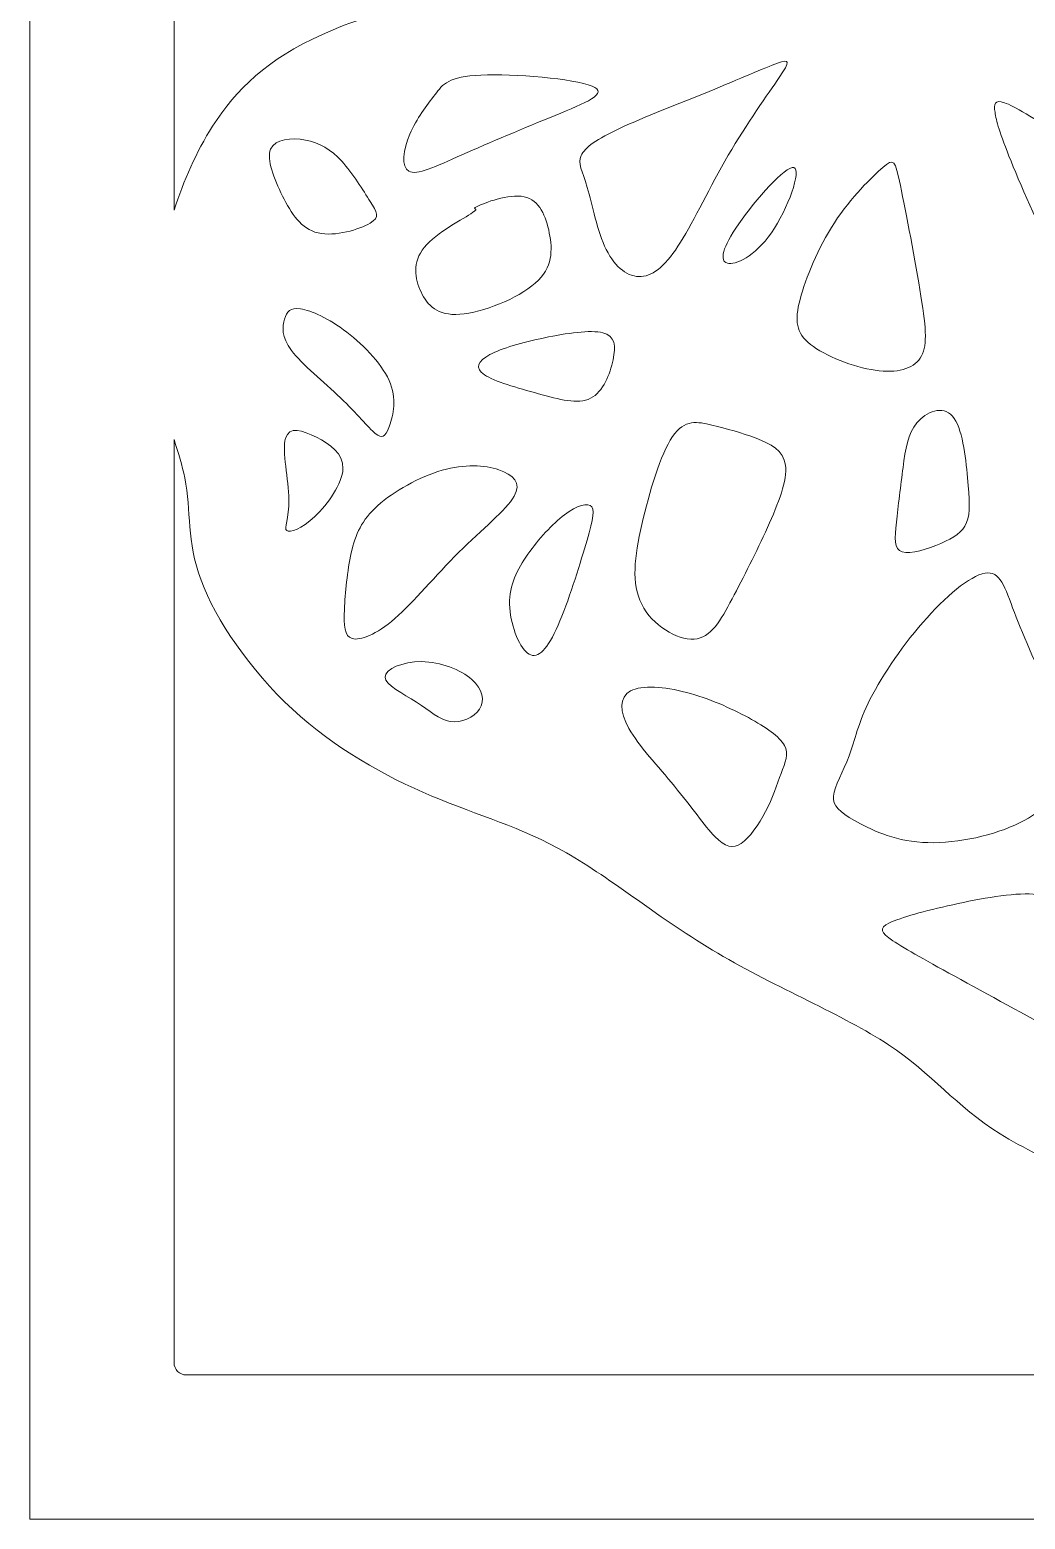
# Model space of a CAD drawing. Header units: millimetres. Extents: x -103 to 197, y -534 to 498.
# Drawn here: x -103.1 to 0.1, y -533.9 to -379.4 of the extents above; entities that cross this region are included whole.
import ezdxf

# ---------------------------------------------------------------- set-up
doc = ezdxf.new("R2010")
doc.units = ezdxf.units.MM
doc.header["$MEASUREMENT"] = 0
doc.layers.add('layer 1', color=7, linetype='Continuous')

msp = doc.modelspace()

# ---------------------------------------------------------------- linework, layer by layer
at = {"layer": 'layer 1', "color": 250, "lineweight": 20}
for points, knots in [([(-103.1085, -233.8631), (-103.1085, -233.8631), (196.8915, -233.8631), (196.8915, -233.8631), (196.8915, -233.8631), (196.8915, -233.8631), (196.8915, -533.8631), (196.8915, -533.8631), (196.8915, -533.8631), (196.8915, -533.8631), (-103.1085, -533.8631), (-103.1085, -533.8631), (-103.1085, -533.8631), (-103.1085, -533.8631), (-103.1085, -233.8631), (-103.1085, -233.8631)], [0, 0, 0, 0, 0.2, 0.2, 0.2, 0.2, 0.4, 0.4, 0.4, 0.4, 0.6, 0.6, 0.6, 0.6, 1, 1, 1, 1]), ([(-88.1509, -398.1537), (-87.1548, -395.1142), (-85.8625, -392.1212), (-84.1499, -389.4386), (-84.1499, -389.4386), (-81.7379, -385.6602), (-78.4929, -382.4971), (-72.7643, -379.9234), (-72.7643, -379.9234), (-67.036, -377.3496), (-58.8241, -375.3649), (-51.6762, -374.2096), (-51.6762, -374.2096), (-44.5282, -373.0542), (-38.444, -372.7281), (-33.6876, -372.9709), (-33.6876, -372.9709), (-28.9312, -373.2137), (-25.5025, -374.0252), (-23.0365, -374.1661), (-23.0365, -374.1661), (-20.5701, -374.3069), (-19.0662, -373.777), (-18.6715, -372.4766), (-18.6715, -372.4766), (-18.2765, -371.1761), (-18.9905, -369.1052), (-20.7215, -367.8468), (-20.7215, -367.8468), (-22.4525, -366.5886), (-25.2002, -366.1431), (-29.3353, -366.7921), (-29.3353, -366.7921), (-33.47, -367.4412), (-38.992, -369.1849), (-45.0539, -370.5129), (-45.0539, -370.5129), (-51.1156, -371.8409), (-57.7171, -372.7533), (-63.7363, -372.7029), (-63.7363, -372.7029), (-69.7556, -372.6527), (-75.1922, -371.6398), (-80.3767, -365.59), (-80.3767, -365.59), (-83.2201, -362.2721), (-85.9874, -357.4389), (-88.1509, -351.8875), (-88.1509, -351.8875), (-88.1509, -351.8875), (-88.1509, -398.1537), (-88.1509, -398.1537)], [0, 0, 0, 0, 0.07142857, 0.07142857, 0.07142857, 0.07142857, 0.14285714, 0.14285714, 0.14285714, 0.14285714, 0.21428571, 0.21428571, 0.21428571, 0.21428571, 0.28571429, 0.28571429, 0.28571429, 0.28571429, 0.35714286, 0.35714286, 0.35714286, 0.35714286, 0.42857143, 0.42857143, 0.42857143, 0.42857143, 0.5, 0.5, 0.5, 0.5, 0.57142857, 0.57142857, 0.57142857, 0.57142857, 0.64285714, 0.64285714, 0.64285714, 0.64285714, 0.71428571, 0.71428571, 0.71428571, 0.71428571, 0.78571429, 0.78571429, 0.78571429, 0.78571429, 0.85714286, 0.85714286, 0.85714286, 0.85714286, 1, 1, 1, 1]), ([(-41.8781, -389.6385), (-39.4368, -388.5007), (-35.8061, -387.1203), (-32.6717, -385.8392), (-32.6717, -385.8392), (-29.5375, -384.5582), (-26.8994, -383.3761), (-25.5836, -382.9124), (-25.5836, -382.9124), (-24.2676, -382.4488), (-24.2736, -382.7034), (-25.3999, -384.3879), (-25.3999, -384.3879), (-26.5265, -386.0723), (-28.7732, -389.1864), (-30.6884, -392.4616), (-30.6884, -392.4616), (-32.6035, -395.7368), (-34.1869, -399.1726), (-35.6312, -401.4739), (-35.6312, -401.4739), (-37.0754, -403.7753), (-38.3804, -404.9419), (-39.7106, -405.0319), (-39.7106, -405.0319), (-41.0408, -405.122), (-42.3963, -404.1353), (-43.3338, -402.244), (-43.3338, -402.244), (-44.2713, -400.3528), (-44.7907, -397.5568), (-45.3027, -395.7932), (-45.3027, -395.7932), (-45.8144, -394.0297), (-46.3187, -393.2985), (-45.9449, -392.4851), (-45.9449, -392.4851), (-45.5712, -391.6719), (-44.3193, -390.7764), (-41.8781, -389.6385)], [0, 0, 0, 0, 0.09090909, 0.09090909, 0.09090909, 0.09090909, 0.18181818, 0.18181818, 0.18181818, 0.18181818, 0.27272727, 0.27272727, 0.27272727, 0.27272727, 0.36363636, 0.36363636, 0.36363636, 0.36363636, 0.45454545, 0.45454545, 0.45454545, 0.45454545, 0.54545455, 0.54545455, 0.54545455, 0.54545455, 0.63636364, 0.63636364, 0.63636364, 0.63636364, 0.72727273, 0.72727273, 0.72727273, 0.72727273, 0.81818182, 0.81818182, 0.81818182, 0.81818182, 1, 1, 1, 1]), ([(-61.091, -386.1711), (-60.2677, -385.0731), (-59.7265, -384.2766), (-56.3263, -384.1388), (-56.3263, -384.1388), (-52.926, -384.001), (-46.6666, -384.522), (-44.8118, -385.2822), (-44.8118, -385.2822), (-42.957, -386.0424), (-45.5065, -387.0418), (-48.641, -388.3229), (-48.641, -388.3229), (-51.7754, -389.604), (-55.4944, -391.1669), (-58.2969, -392.4068), (-58.2969, -392.4068), (-61.0993, -393.6468), (-62.9855, -394.5637), (-63.8042, -394.1201), (-63.8042, -394.1201), (-64.6228, -393.6764), (-64.3742, -391.8722), (-63.697, -390.2704), (-63.697, -390.2704), (-63.02, -388.6685), (-61.9142, -387.269), (-61.091, -386.1711)], [0, 0, 0, 0, 0.125, 0.125, 0.125, 0.125, 0.25, 0.25, 0.25, 0.25, 0.375, 0.375, 0.375, 0.375, 0.5, 0.5, 0.5, 0.5, 0.625, 0.625, 0.625, 0.625, 0.75, 0.75, 0.75, 0.75, 1, 1, 1, 1]), ([(-1.3672, -393.0738), (-0.1667, -396.0337), (1.9011, -400.7076), (3.34, -403.2555), (3.34, -403.2555), (4.7788, -405.8032), (5.5886, -406.2247), (6.9975, -406.7381), (6.9975, -406.7381), (8.4064, -407.2514), (10.4139, -407.8569), (11.3327, -408.0127), (11.3327, -408.0127), (12.2517, -408.1686), (12.0817, -407.8751), (12.5025, -407.0453), (12.5025, -407.0453), (12.9234, -406.2153), (13.935, -404.8491), (15.2074, -403.8705), (15.2074, -403.8705), (16.4798, -402.8921), (18.0132, -402.3013), (18.0081, -401.5457), (18.0081, -401.5457), (18.0031, -400.7901), (16.4598, -399.8697), (13.6842, -397.8686), (13.6842, -397.8686), (10.9089, -395.8676), (6.9014, -392.7859), (3.9148, -390.6572), (3.9148, -390.6572), (0.9282, -388.5286), (-1.0377, -387.3532), (-2.0593, -387.0063), (-2.0593, -387.0063), (-3.0807, -386.6593), (-3.1576, -387.1408), (-3.0293, -388.0045), (-3.0293, -388.0045), (-2.9012, -388.8682), (-2.5677, -390.1139), (-1.3672, -393.0738)], [0, 0, 0, 0, 0.08333333, 0.08333333, 0.08333333, 0.08333333, 0.16666667, 0.16666667, 0.16666667, 0.16666667, 0.25, 0.25, 0.25, 0.25, 0.33333333, 0.33333333, 0.33333333, 0.33333333, 0.41666667, 0.41666667, 0.41666667, 0.41666667, 0.5, 0.5, 0.5, 0.5, 0.58333333, 0.58333333, 0.58333333, 0.58333333, 0.66666667, 0.66666667, 0.66666667, 0.66666667, 0.75, 0.75, 0.75, 0.75, 0.83333333, 0.83333333, 0.83333333, 0.83333333, 1, 1, 1, 1]), ([(-74.5177, -390.8768), (-75.965, -390.6041), (-77.6739, -390.7519), (-78.1332, -391.8225), (-78.1332, -391.8225), (-78.5924, -392.8931), (-77.8019, -394.8868), (-76.8996, -396.6893), (-76.8996, -396.6893), (-75.9971, -398.4921), (-74.9831, -400.1039), (-73.213, -400.5152), (-73.213, -400.5152), (-71.4429, -400.9266), (-68.9169, -400.1375), (-67.8299, -399.5021), (-67.8299, -399.5021), (-66.7427, -398.8665), (-67.0945, -398.3846), (-67.8127, -397.2492), (-67.8127, -397.2492), (-68.5308, -396.1136), (-69.6151, -394.3246), (-70.75, -393.0835), (-70.75, -393.0835), (-71.885, -391.8425), (-73.0704, -391.1494), (-74.5177, -390.8768)], [0, 0, 0, 0, 0.125, 0.125, 0.125, 0.125, 0.25, 0.25, 0.25, 0.25, 0.375, 0.375, 0.375, 0.375, 0.5, 0.5, 0.5, 0.5, 0.625, 0.625, 0.625, 0.625, 0.75, 0.75, 0.75, 0.75, 1, 1, 1, 1]), ([(-23.8889, -393.7389), (-24.7315, -393.5055), (-27.8654, -397.084), (-29.5888, -399.5595), (-29.5888, -399.5595), (-31.3121, -402.0348), (-31.6248, -403.4072), (-30.7824, -403.6405), (-30.7824, -403.6405), (-29.94, -403.8739), (-27.9424, -402.9681), (-26.219, -400.4927), (-26.219, -400.4927), (-24.4957, -398.0173), (-23.0465, -393.9724), (-23.8889, -393.7389)], [0, 0, 0, 0, 0.2, 0.2, 0.2, 0.2, 0.4, 0.4, 0.4, 0.4, 0.6, 0.6, 0.6, 0.6, 1, 1, 1, 1]), ([(-10.7026, -407.0674), (-11.2654, -403.5547), (-12.2752, -398.3061), (-12.839, -395.6014), (-12.839, -395.6014), (-13.4027, -392.8969), (-13.52, -392.7363), (-14.6573, -393.7176), (-14.6573, -393.7176), (-15.7947, -394.6991), (-17.9523, -396.8225), (-19.6699, -399.4474), (-19.6699, -399.4474), (-21.3875, -402.0723), (-22.6654, -405.1985), (-23.2405, -407.3954), (-23.2405, -407.3954), (-23.8154, -409.5925), (-23.6878, -410.8602), (-22.1652, -412.0658), (-22.1652, -412.0658), (-20.6426, -413.2712), (-17.7253, -414.4144), (-15.4502, -414.7488), (-15.4502, -414.7488), (-13.1751, -415.0832), (-11.5419, -414.6087), (-10.783, -413.483), (-10.783, -413.483), (-10.0243, -412.3573), (-10.1398, -410.5803), (-10.7026, -407.0674)], [0, 0, 0, 0, 0.11111111, 0.11111111, 0.11111111, 0.11111111, 0.22222222, 0.22222222, 0.22222222, 0.22222222, 0.33333333, 0.33333333, 0.33333333, 0.33333333, 0.44444444, 0.44444444, 0.44444444, 0.44444444, 0.55555556, 0.55555556, 0.55555556, 0.55555556, 0.66666667, 0.66666667, 0.66666667, 0.66666667, 0.77777778, 0.77777778, 0.77777778, 0.77777778, 1, 1, 1, 1]), ([(-57.2026, -398.4083), (-58.0694, -398.9915), (-60.919, -400.4499), (-62.201, -402.0125), (-62.201, -402.0125), (-63.483, -403.575), (-63.1972, -405.2414), (-62.541, -406.6259), (-62.541, -406.6259), (-61.8848, -408.0105), (-60.8583, -409.113), (-58.515, -408.9437), (-58.515, -408.9437), (-56.1717, -408.7744), (-52.5116, -407.3333), (-50.6925, -405.7077), (-50.6925, -405.7077), (-48.873, -404.082), (-48.8945, -402.272), (-49.2389, -400.5251), (-49.2389, -400.5251), (-49.5834, -398.7785), (-50.2511, -397.095), (-51.8598, -396.753), (-51.8598, -396.753), (-53.4683, -396.411), (-56.0181, -397.4103), (-56.735, -397.7639), (-56.735, -397.7639), (-57.4517, -398.1175), (-56.3359, -397.8252), (-57.2026, -398.4083)], [0, 0, 0, 0, 0.11111111, 0.11111111, 0.11111111, 0.11111111, 0.22222222, 0.22222222, 0.22222222, 0.22222222, 0.33333333, 0.33333333, 0.33333333, 0.33333333, 0.44444444, 0.44444444, 0.44444444, 0.44444444, 0.55555556, 0.55555556, 0.55555556, 0.55555556, 0.66666667, 0.66666667, 0.66666667, 0.66666667, 0.77777778, 0.77777778, 0.77777778, 0.77777778, 1, 1, 1, 1]), ([(-75.9687, -412.695), (-74.8898, -414.1324), (-72.6134, -415.9558), (-70.8917, -417.596), (-70.8917, -417.596), (-69.1699, -419.2362), (-68.0029, -420.6933), (-67.2812, -421.2973), (-67.2812, -421.2973), (-66.5595, -421.9014), (-66.2833, -421.6525), (-65.8918, -420.6816), (-65.8918, -420.6816), (-65.5002, -419.7104), (-64.9932, -418.0171), (-65.7076, -416.1481), (-65.7076, -416.1481), (-66.422, -414.2792), (-68.3575, -412.2348), (-70.2382, -410.8019), (-70.2382, -410.8019), (-72.1186, -409.3692), (-73.9439, -408.548), (-75.03, -408.3754), (-75.03, -408.3754), (-76.1164, -408.2027), (-76.4633, -408.6785), (-76.6961, -409.4422), (-76.6961, -409.4422), (-76.9291, -410.2058), (-77.0477, -411.2574), (-75.9687, -412.695)], [0, 0, 0, 0, 0.11111111, 0.11111111, 0.11111111, 0.11111111, 0.22222222, 0.22222222, 0.22222222, 0.22222222, 0.33333333, 0.33333333, 0.33333333, 0.33333333, 0.44444444, 0.44444444, 0.44444444, 0.44444444, 0.55555556, 0.55555556, 0.55555556, 0.55555556, 0.66666667, 0.66666667, 0.66666667, 0.66666667, 0.77777778, 0.77777778, 0.77777778, 0.77777778, 1, 1, 1, 1]), ([(-43.6923, -410.8654), (-44.975, -410.5348), (-47.4535, -410.9033), (-49.7532, -411.3852), (-49.7532, -411.3852), (-52.0527, -411.8672), (-54.1734, -412.463), (-55.4104, -413.126), (-55.4104, -413.126), (-56.6471, -413.789), (-57.0002, -414.5192), (-55.9735, -415.2179), (-55.9735, -415.2179), (-54.9464, -415.9163), (-52.5396, -416.583), (-50.3733, -417.1829), (-50.3733, -417.1829), (-48.207, -417.7829), (-46.2815, -418.3162), (-44.9654, -417.6505), (-44.9654, -417.6505), (-43.6492, -416.9848), (-42.9424, -415.1201), (-42.6326, -413.673), (-42.6326, -413.673), (-42.3227, -412.2257), (-42.4096, -411.196), (-43.6923, -410.8654)], [0, 0, 0, 0, 0.125, 0.125, 0.125, 0.125, 0.25, 0.25, 0.25, 0.25, 0.375, 0.375, 0.375, 0.375, 0.5, 0.5, 0.5, 0.5, 0.625, 0.625, 0.625, 0.625, 0.75, 0.75, 0.75, 0.75, 1, 1, 1, 1]), ([(-7.4396, -419.4997), (-6.419, -420.6547), (-6.0819, -423.6664), (-5.8699, -425.889), (-5.8699, -425.889), (-5.6581, -428.1117), (-5.5715, -429.5455), (-5.978, -430.547), (-5.978, -430.547), (-6.3842, -431.5486), (-7.2834, -432.1177), (-8.6345, -432.6949), (-8.6345, -432.6949), (-9.986, -433.272), (-11.7894, -433.8569), (-12.6494, -433.5794), (-12.6494, -433.5794), (-13.5094, -433.3017), (-13.4259, -432.1615), (-13.2508, -430.5093), (-13.2508, -430.5093), (-13.0757, -428.8572), (-12.8091, -426.693), (-12.5633, -424.8139), (-12.5633, -424.8139), (-12.3175, -422.9349), (-12.0925, -421.341), (-11.1281, -420.1934), (-11.1281, -420.1934), (-10.1638, -419.0457), (-8.46, -418.3444), (-7.4396, -419.4997)], [0, 0, 0, 0, 0.11111111, 0.11111111, 0.11111111, 0.11111111, 0.22222222, 0.22222222, 0.22222222, 0.22222222, 0.33333333, 0.33333333, 0.33333333, 0.33333333, 0.44444444, 0.44444444, 0.44444444, 0.44444444, 0.55555556, 0.55555556, 0.55555556, 0.55555556, 0.66666667, 0.66666667, 0.66666667, 0.66666667, 0.77777778, 0.77777778, 0.77777778, 0.77777778, 1, 1, 1, 1]), ([(-36.4604, -421.6213), (-37.716, -423.4523), (-38.8833, -427.3978), (-39.6446, -430.7461), (-39.6446, -430.7461), (-40.4058, -434.0942), (-40.7613, -436.8451), (-39.6627, -439.0075), (-39.6627, -439.0075), (-38.564, -441.1704), (-36.0112, -442.745), (-34.2375, -442.6249), (-34.2375, -442.6249), (-32.464, -442.505), (-31.4695, -440.6904), (-30.2926, -438.4579), (-30.2926, -438.4579), (-29.1155, -436.2256), (-27.756, -433.5754), (-26.6141, -431.0524), (-26.6141, -431.0524), (-25.4721, -428.5293), (-24.5473, -426.1334), (-24.757, -424.5916), (-24.757, -424.5916), (-24.9667, -423.0498), (-26.3107, -422.3621), (-27.7929, -421.7987), (-27.7929, -421.7987), (-29.275, -421.2355), (-30.8953, -420.7965), (-32.3776, -420.4352), (-32.3776, -420.4352), (-33.8601, -420.074), (-35.2045, -419.7903), (-36.4604, -421.6213)], [0, 0, 0, 0, 0.1, 0.1, 0.1, 0.1, 0.2, 0.2, 0.2, 0.2, 0.3, 0.3, 0.3, 0.3, 0.4, 0.4, 0.4, 0.4, 0.5, 0.5, 0.5, 0.5, 0.6, 0.6, 0.6, 0.6, 0.7, 0.7, 0.7, 0.7, 0.8, 0.8, 0.8, 0.8, 1, 1, 1, 1]), ([(-76.5896, -421.8001), (-76.961, -423.0923), (-76.289, -426.1375), (-76.2444, -428.1413), (-76.2444, -428.1413), (-76.1995, -430.1451), (-76.7821, -431.1078), (-76.4622, -431.3737), (-76.4622, -431.3737), (-76.1425, -431.6397), (-74.9204, -431.2092), (-73.5567, -429.9208), (-73.5567, -429.9208), (-72.1929, -428.6324), (-70.6871, -426.4861), (-70.6356, -424.9279), (-70.6356, -424.9279), (-70.5839, -423.3698), (-71.9864, -422.3998), (-73.3949, -421.6842), (-73.3949, -421.6842), (-74.8035, -420.9688), (-76.2181, -420.508), (-76.5896, -421.8001)], [0, 0, 0, 0, 0.14285714, 0.14285714, 0.14285714, 0.14285714, 0.28571429, 0.28571429, 0.28571429, 0.28571429, 0.42857143, 0.42857143, 0.42857143, 0.42857143, 0.57142857, 0.57142857, 0.57142857, 0.57142857, 0.71428571, 0.71428571, 0.71428571, 0.71428571, 1, 1, 1, 1]), ([(119.92, -518.9055), (115.4438, -518.0217), (110.2773, -516.6118), (106.4092, -515.6751), (106.4092, -515.6751), (101.3133, -514.4412), (98.4715, -514.0288), (93.691, -514.4005), (93.691, -514.4005), (88.9105, -514.7722), (82.1912, -515.9279), (77.0636, -516.7753), (77.0636, -516.7753), (71.936, -517.6226), (68.4002, -518.1616), (61.4604, -516.8705), (61.4604, -516.8705), (54.5209, -515.5793), (44.1772, -512.4581), (36.1174, -509.6936), (36.1174, -509.6936), (28.0578, -506.9288), (22.2821, -504.5207), (15.8193, -502.0012), (15.8193, -502.0012), (9.3567, -499.4817), (2.2069, -496.8509), (-2.4935, -493.9124), (-2.4935, -493.9124), (-7.194, -490.9738), (-9.4454, -487.7278), (-14.0871, -484.6678), (-14.0871, -484.6678), (-18.7286, -481.6076), (-25.7606, -478.7333), (-31.7701, -475.1955), (-31.7701, -475.1955), (-37.7794, -471.6581), (-42.7662, -467.4574), (-47.473, -464.7735), (-47.473, -464.7735), (-52.1796, -462.0896), (-56.6061, -460.9228), (-61.4309, -458.8865), (-61.4309, -458.8865), (-66.2557, -456.8501), (-71.479, -453.9444), (-75.8728, -449.8881), (-75.8728, -449.8881), (-80.2666, -445.8318), (-83.8312, -440.6249), (-85.3535, -436.5161), (-85.3535, -436.5161), (-86.8757, -432.4073), (-86.3556, -429.3968), (-87.0447, -425.9032), (-87.0447, -425.9032), (-87.294, -424.6393), (-87.7016, -423.3121), (-88.1509, -421.9405), (-88.1509, -421.9405), (-88.1509, -421.9405), (-88.1509, -517.6397), (-88.1509, -517.6397), (-88.1509, -517.6397), (-88.1509, -518.3359), (-87.5813, -518.9055), (-86.8852, -518.9055), (-86.8852, -518.9055), (-86.8852, -518.9055), (119.92, -518.9055), (119.92, -518.9055)], [0, 0, 0, 0, 0.05263158, 0.05263158, 0.05263158, 0.05263158, 0.10526316, 0.10526316, 0.10526316, 0.10526316, 0.15789474, 0.15789474, 0.15789474, 0.15789474, 0.21052632, 0.21052632, 0.21052632, 0.21052632, 0.26315789, 0.26315789, 0.26315789, 0.26315789, 0.31578947, 0.31578947, 0.31578947, 0.31578947, 0.36842105, 0.36842105, 0.36842105, 0.36842105, 0.42105263, 0.42105263, 0.42105263, 0.42105263, 0.47368421, 0.47368421, 0.47368421, 0.47368421, 0.52631579, 0.52631579, 0.52631579, 0.52631579, 0.57894737, 0.57894737, 0.57894737, 0.57894737, 0.63157895, 0.63157895, 0.63157895, 0.63157895, 0.68421053, 0.68421053, 0.68421053, 0.68421053, 0.73684211, 0.73684211, 0.73684211, 0.73684211, 0.78947368, 0.78947368, 0.78947368, 0.78947368, 0.84210526, 0.84210526, 0.84210526, 0.84210526, 0.89473684, 0.89473684, 0.89473684, 0.89473684, 1, 1, 1, 1]), ([(-54.4837, -425.0686), (-55.963, -424.5801), (-58.0006, -424.4396), (-60.3561, -425.1181), (-60.3561, -425.1181), (-62.7117, -425.7967), (-65.3853, -427.2941), (-67.0429, -428.787), (-67.0429, -428.787), (-68.7007, -430.2799), (-69.3424, -431.7683), (-69.7703, -433.661), (-69.7703, -433.661), (-70.1981, -435.5537), (-70.4121, -437.8507), (-70.4903, -439.5446), (-70.4903, -439.5446), (-70.5687, -441.2383), (-70.511, -442.3287), (-69.6687, -442.5622), (-69.6687, -442.5622), (-68.8263, -442.7955), (-67.1988, -442.1716), (-65.2474, -440.474), (-65.2474, -440.474), (-63.2959, -438.7766), (-61.0201, -436.0057), (-58.6186, -433.6196), (-58.6186, -433.6196), (-56.217, -431.2334), (-53.6896, -429.2319), (-52.8865, -427.8129), (-52.8865, -427.8129), (-52.0832, -426.3939), (-53.0044, -425.5572), (-54.4837, -425.0686)], [0, 0, 0, 0, 0.1, 0.1, 0.1, 0.1, 0.2, 0.2, 0.2, 0.2, 0.3, 0.3, 0.3, 0.3, 0.4, 0.4, 0.4, 0.4, 0.5, 0.5, 0.5, 0.5, 0.6, 0.6, 0.6, 0.6, 0.7, 0.7, 0.7, 0.7, 0.8, 0.8, 0.8, 0.8, 1, 1, 1, 1]), ([(-53.3571, -438.9858), (-53.3211, -440.9674), (-52.4368, -443.3321), (-51.5041, -444.0636), (-51.5041, -444.0636), (-50.5711, -444.7953), (-49.5894, -443.894), (-48.5329, -441.6282), (-48.5329, -441.6282), (-47.4763, -439.3625), (-46.3448, -435.7325), (-45.5904, -433.245), (-45.5904, -433.245), (-44.8359, -430.7575), (-44.4584, -429.4129), (-44.8427, -428.9169), (-44.8427, -428.9169), (-45.2266, -428.4211), (-46.3721, -428.7743), (-47.6534, -429.7306), (-47.6534, -429.7306), (-48.9346, -430.687), (-50.3517, -432.2465), (-51.4661, -433.8259), (-51.4661, -433.8259), (-52.5808, -435.4051), (-53.393, -437.004), (-53.3571, -438.9858)], [0, 0, 0, 0, 0.125, 0.125, 0.125, 0.125, 0.25, 0.25, 0.25, 0.25, 0.375, 0.375, 0.375, 0.375, 0.5, 0.5, 0.5, 0.5, 0.625, 0.625, 0.625, 0.625, 0.75, 0.75, 0.75, 0.75, 1, 1, 1, 1]), ([(-15.9573, -448.8066), (-14.6801, -446.2865), (-12.439, -443.0228), (-10.0784, -440.3985), (-10.0784, -440.3985), (-7.7176, -437.7743), (-5.2373, -435.7895), (-3.7781, -435.7551), (-3.7781, -435.7551), (-2.3186, -435.7204), (-1.8803, -437.6362), (-0.8324, -440.3469), (-0.8324, -440.3469), (0.216, -443.0575), (1.8738, -446.5631), (2.9715, -449.5339), (2.9715, -449.5339), (4.0695, -452.5047), (4.6069, -454.9408), (4.026, -456.9884), (4.026, -456.9884), (3.4455, -459.0359), (1.7464, -460.6949), (-0.9856, -461.91), (-0.9856, -461.91), (-3.7175, -463.125), (-7.4825, -463.8963), (-10.5625, -463.6938), (-10.5625, -463.6938), (-13.6423, -463.4917), (-16.0368, -462.3156), (-17.5951, -461.4257), (-17.5951, -461.4257), (-19.1531, -460.5359), (-19.8748, -459.9316), (-19.7798, -458.8884), (-19.7798, -458.8884), (-19.6846, -457.845), (-18.7727, -456.3625), (-18.1601, -454.7329), (-18.1601, -454.7329), (-17.5475, -453.1034), (-17.2344, -451.3268), (-15.9573, -448.8066)], [0, 0, 0, 0, 0.08333333, 0.08333333, 0.08333333, 0.08333333, 0.16666667, 0.16666667, 0.16666667, 0.16666667, 0.25, 0.25, 0.25, 0.25, 0.33333333, 0.33333333, 0.33333333, 0.33333333, 0.41666667, 0.41666667, 0.41666667, 0.41666667, 0.5, 0.5, 0.5, 0.5, 0.58333333, 0.58333333, 0.58333333, 0.58333333, 0.66666667, 0.66666667, 0.66666667, 0.66666667, 0.75, 0.75, 0.75, 0.75, 0.83333333, 0.83333333, 0.83333333, 0.83333333, 1, 1, 1, 1]), ([(-62.4806, -444.9522), (-64.4419, -444.9365), (-66.2691, -445.7317), (-66.2613, -446.5621), (-66.2613, -446.5621), (-66.2533, -447.3923), (-64.4104, -448.2578), (-63.0109, -449.153), (-63.0109, -449.153), (-61.6113, -450.0485), (-60.6552, -450.974), (-59.5132, -451.1521), (-59.5132, -451.1521), (-58.3712, -451.3304), (-57.0434, -450.7615), (-56.4815, -449.882), (-56.4815, -449.882), (-55.9198, -449.0023), (-56.124, -447.812), (-57.2739, -446.8034), (-57.2739, -446.8034), (-58.4237, -445.795), (-60.5193, -444.9679), (-62.4806, -444.9522)], [0, 0, 0, 0, 0.14285714, 0.14285714, 0.14285714, 0.14285714, 0.28571429, 0.28571429, 0.28571429, 0.28571429, 0.42857143, 0.42857143, 0.42857143, 0.42857143, 0.57142857, 0.57142857, 0.57142857, 0.57142857, 0.71428571, 0.71428571, 0.71428571, 0.71428571, 1, 1, 1, 1]), ([(-40.9807, -451.8929), (-39.9756, -453.6847), (-37.9578, -455.8012), (-36.2513, -457.8758), (-36.2513, -457.8758), (-34.5448, -459.9506), (-33.1493, -461.9835), (-32.0671, -463.0916), (-32.0671, -463.0916), (-30.985, -464.1998), (-30.2159, -464.3833), (-29.3489, -463.8001), (-29.3489, -463.8001), (-28.4822, -463.217), (-27.5177, -461.8673), (-26.8085, -460.4812), (-26.8085, -460.4812), (-26.0993, -459.0954), (-25.6454, -457.6732), (-25.2125, -456.5362), (-25.2125, -456.5362), (-24.7797, -455.3991), (-24.3678, -454.547), (-24.8629, -453.636), (-24.8629, -453.636), (-25.358, -452.7248), (-26.7605, -451.7548), (-28.6004, -450.7621), (-28.6004, -450.7621), (-30.4403, -449.7694), (-32.7176, -448.7543), (-35.0189, -448.1514), (-35.0189, -448.1514), (-37.3202, -447.5485), (-39.6456, -447.3579), (-40.812, -447.996), (-40.812, -447.996), (-41.9782, -448.6343), (-41.9857, -450.1012), (-40.9807, -451.8929)], [0, 0, 0, 0, 0.09090909, 0.09090909, 0.09090909, 0.09090909, 0.18181818, 0.18181818, 0.18181818, 0.18181818, 0.27272727, 0.27272727, 0.27272727, 0.27272727, 0.36363636, 0.36363636, 0.36363636, 0.36363636, 0.45454545, 0.45454545, 0.45454545, 0.45454545, 0.54545455, 0.54545455, 0.54545455, 0.54545455, 0.63636364, 0.63636364, 0.63636364, 0.63636364, 0.72727273, 0.72727273, 0.72727273, 0.72727273, 0.81818182, 0.81818182, 0.81818182, 0.81818182, 1, 1, 1, 1]), ([(0.9386, -469.058), (-1.2107, -468.9066), (-4.5056, -469.5123), (-7.4103, -470.1569), (-7.4103, -470.1569), (-10.3151, -470.8018), (-12.8291, -471.4855), (-13.9748, -472.0409), (-13.9748, -472.0409), (-15.1205, -472.596), (-14.8979, -473.0224), (-13.6187, -473.8845), (-13.6187, -473.8845), (-12.3394, -474.7465), (-10.0036, -476.0441), (-6.5821, -477.9184), (-6.5821, -477.9184), (-3.1605, -479.7928), (1.3466, -482.244), (3.6002, -483.4695), (3.6002, -483.4695), (5.8539, -484.6951), (5.8539, -484.6951), (6.257, -483.8208), (6.257, -483.8208), (6.6604, -482.9467), (7.4668, -481.1983), (7.7181, -479.6708), (7.7181, -479.6708), (7.9693, -478.1433), (7.6655, -476.8366), (7.1357, -475.4329), (7.1357, -475.4329), (6.6056, -474.029), (5.8498, -472.5282), (4.9703, -471.3233), (4.9703, -471.3233), (4.0908, -470.1186), (3.0877, -469.2098), (0.9386, -469.058)], [0, 0, 0, 0, 0.09090909, 0.09090909, 0.09090909, 0.09090909, 0.18181818, 0.18181818, 0.18181818, 0.18181818, 0.27272727, 0.27272727, 0.27272727, 0.27272727, 0.36363636, 0.36363636, 0.36363636, 0.36363636, 0.45454545, 0.45454545, 0.45454545, 0.45454545, 0.54545455, 0.54545455, 0.54545455, 0.54545455, 0.63636364, 0.63636364, 0.63636364, 0.63636364, 0.72727273, 0.72727273, 0.72727273, 0.72727273, 0.81818182, 0.81818182, 0.81818182, 0.81818182, 1, 1, 1, 1])]:
    msp.add_open_spline(points, degree=3, knots=knots, dxfattribs=at)

doc.saveas('drawing.dxf')
